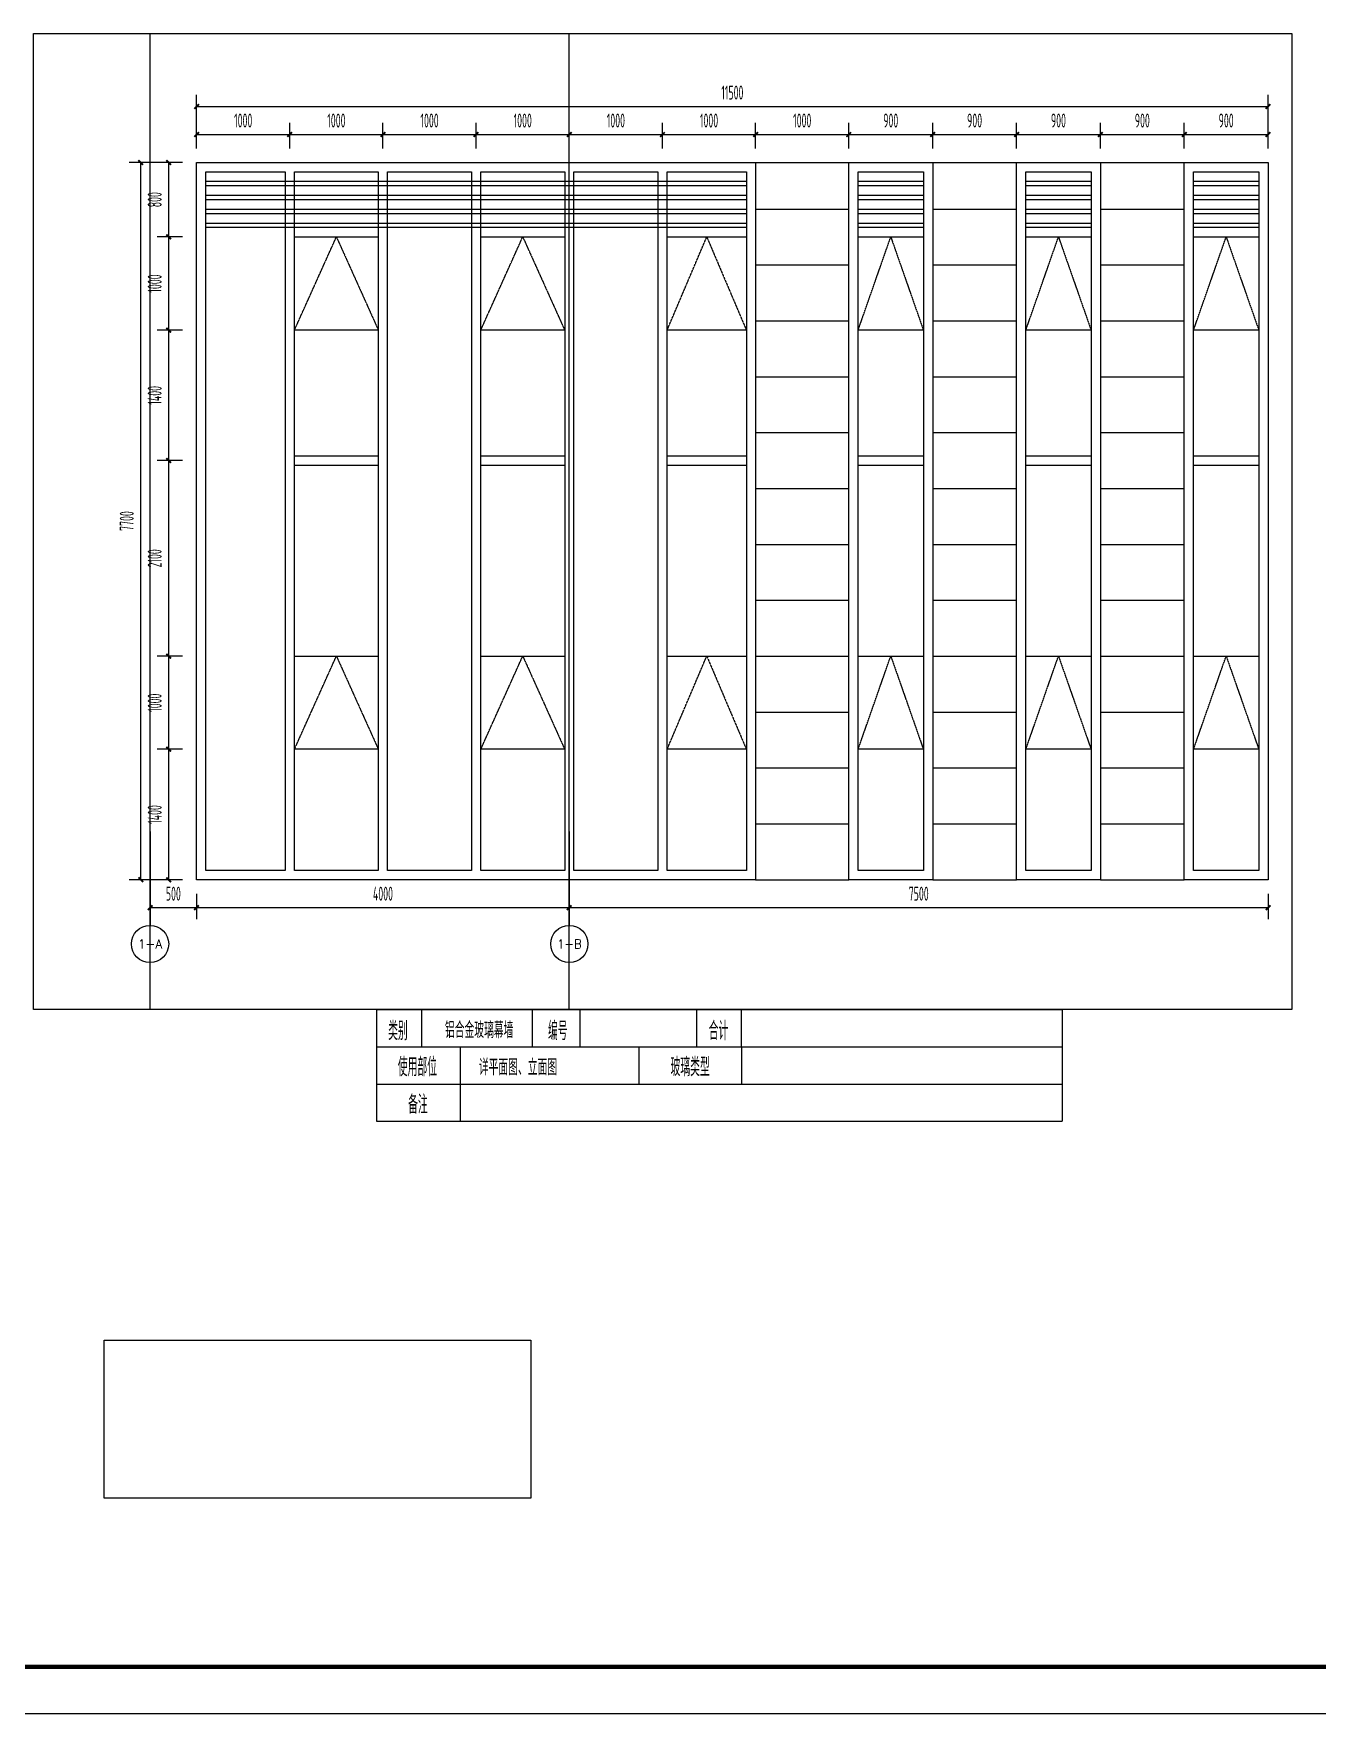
# Model space of a CAD drawing. Header units: millimetres. Extents: x 0 to 84100, y 0 to 29700.
# Drawn here: x 56806 to 70585, y 0 to 18033 of the extents above; entities that cross this region are included whole.
import ezdxf
from ezdxf.enums import TextEntityAlignment as Align

# ---------------------------------------------------------------- set-up
doc = ezdxf.new("R2010")
doc.units = ezdxf.units.MM
doc.linetypes.add('DASH', pattern=[0.35, 0.25, -0.1])
doc.linetypes.add('DOTE', pattern=[2.42, 2, -0.2, 0.02, -0.2])
for name, color, linetype in [('A-ANNO-DIMS2', 94, 'Continuous'), ('A-ANNO-SYMB', 3, 'Continuous'), ('A-AXIS', 1, 'Continuous'), ('A-AXIS-DIMS', 3, 'Continuous'), ('A-AXIS-TEXT', 7, 'Continuous'), ('A-DETL-LIN2', 7, 'Continuous'), ('A-ELEV-HATC', 8, 'Continuous'), ('A-TEXT', 7, 'Continuous'), ('A-WALL-PATT', 252, 'Continuous'), ('A-WIN', 4, 'Continuous'), ('LAYER3', 7, 'Continuous'), ('TEXT', 7, 'Continuous'), ('TITLE', 15, 'Continuous')]:
    doc.layers.add(name, color=color, linetype=linetype)
doc.styles.add('_TCH_AXIS', font='COMPLEX', dxfattribs={"bigfont": 'GBCBIG'})
doc.styles.add('DIM_FONT', font='gbxwxt.shx', dxfattribs={"width": 0.6, "bigfont": 'gbhzfs.shx'})
doc.styles.add('DIM_FONT_T3', font='gbxwxt.shx', dxfattribs={"width": 0.6, "bigfont": 'gbhzfs.shx'})
doc.styles.add('GBstyle', font='gbxwxt.shx', dxfattribs={"width": 0.7, "bigfont": 'gbhzfs.shx'})
doc.dimstyles.new('DIMN50', dxfattribs={"dimscale": 0.5, "dimtxt": 300, "dimasz": 100, "dimexe": 250, "dimexo": 300, "dimgap": 150, "dimtad": 1, "dimdec": 0, "dimzin": 0, "dimdsep": 46, "dimtxsty": 'DIM_FONT', "dimblk": 'ARCHTICK', "dimcen": 0.09, "dimclrt": 7, "dimazin": 2, "dimtfac": 1, "dimtdec": 0, "dimtix": 1, "dimtmove": 2, "dimatfit": 3, "dimfxl": 1, "dimtolj": 1, "dimtzin": 0, "dimarcsym": 0})
doc.dimstyles.new('DIMN50$TCH&&50', dxfattribs={"dimtxt": 150, "dimasz": 50, "dimexe": 125, "dimexo": 150, "dimgap": 75, "dimtad": 1, "dimdec": 0, "dimzin": 0, "dimdsep": 46, "dimtxsty": 'DIM_FONT_T3', "dimblk": 'ARCHTICK', "dimcen": 0.09, "dimclrt": 7, "dimazin": 2, "dimtfac": 1, "dimtdec": 0, "dimtix": 1, "dimtmove": 2, "dimatfit": 3, "dimfxl": 1, "dimtolj": 1, "dimtzin": 0, "dimarcsym": 0})

# ---------------------------------------------------------------- blocks, each defined once
blk = doc.blocks.new('_ArchTick')
at = {"color": 0, "linetype": 'ByBlock', "const_width": 0.4}
blk.add_lwpolyline([(-0.5, -0.5), (0.5, 0.5)], dxfattribs=at)
blk = doc.blocks.new('*D243')
at = {"layer": 'A-ANNO-DIMS2', "color": 0, "lineweight": -2, "ltscale": 10, "transparency": 16777216}
for p, q in [((58406, 10350, 0), (58131, 10350, 0)), ((58256, 8950, 0), (58256, 10350, 0)), ((58406, 8950, 0), (58131, 8950, 0))]:
    blk.add_line(p, q, dxfattribs=at)
at = {"layer": 'Defpoints', "color": 0, "ltscale": 10, "transparency": 16777216}
for p in [(58256, 10350, 0), (58556, 10350, 0), (58556, 8950, 0)]:
    blk.add_point(p, dxfattribs=at)
at = {"layer": 'A-ANNO-DIMS2', "color": 0, "lineweight": -2, "ltscale": 10, "transparency": 16777216, "xscale": 50, "yscale": 50, "zscale": 50}
for p, rotation in [((58256, 10350, 0), 90), ((58256, 8950, 0), 270)]:
    blk.add_blockref('_ArchTick', p, dxfattribs=dict(at, rotation=rotation))
at = {"layer": 'A-ANNO-DIMS2', "color": 7, "ltscale": 10, "transparency": 16777216, "insert": (58106, 9650, 0), "char_height": 150, "attachment_point": 5, "rotation": 90, "style": 'DIM_FONT'}
blk.add_mtext('\\A1;1400', dxfattribs=at)
blk = doc.blocks.new('*D244')
at = {"layer": 'A-ANNO-DIMS2', "color": 0, "lineweight": -2, "ltscale": 10, "transparency": 16777216}
for p, q in [((58406, 11350, 0), (58131, 11350, 0)), ((58256, 10350, 0), (58256, 11350, 0)), ((58406, 10350, 0), (58131, 10350, 0))]:
    blk.add_line(p, q, dxfattribs=at)
at = {"layer": 'Defpoints', "color": 0, "ltscale": 10, "transparency": 16777216}
for p in [(58256, 11350, 0), (58556, 11350, 0), (58556, 10350, 0)]:
    blk.add_point(p, dxfattribs=at)
at = {"layer": 'A-ANNO-DIMS2', "color": 0, "lineweight": -2, "ltscale": 10, "transparency": 16777216, "xscale": 50, "yscale": 50, "zscale": 50}
for p, rotation in [((58256, 11350, 0), 90), ((58256, 10350, 0), 270)]:
    blk.add_blockref('_ArchTick', p, dxfattribs=dict(at, rotation=rotation))
at = {"layer": 'A-ANNO-DIMS2', "color": 7, "ltscale": 10, "transparency": 16777216, "insert": (58106, 10850, 0), "char_height": 150, "attachment_point": 5, "rotation": 90, "style": 'DIM_FONT'}
blk.add_mtext('\\A1;1000', dxfattribs=at)
blk = doc.blocks.new('*D245')
at = {"layer": 'A-ANNO-DIMS2', "color": 0, "lineweight": -2, "ltscale": 10, "transparency": 16777216}
for p, q in [((58406, 13450, 0), (58131, 13450, 0)), ((58256, 11350, 0), (58256, 13450, 0)), ((58406, 11350, 0), (58131, 11350, 0))]:
    blk.add_line(p, q, dxfattribs=at)
at = {"layer": 'Defpoints', "color": 0, "ltscale": 10, "transparency": 16777216}
for p in [(58256, 13450, 0), (58556, 13450, 0), (58556, 11350, 0)]:
    blk.add_point(p, dxfattribs=at)
at = {"layer": 'A-ANNO-DIMS2', "color": 0, "lineweight": -2, "ltscale": 10, "transparency": 16777216, "xscale": 50, "yscale": 50, "zscale": 50}
for p, rotation in [((58256, 13450, 0), 90), ((58256, 11350, 0), 270)]:
    blk.add_blockref('_ArchTick', p, dxfattribs=dict(at, rotation=rotation))
at = {"layer": 'A-ANNO-DIMS2', "color": 7, "ltscale": 10, "transparency": 16777216, "insert": (58106, 12400, 0), "char_height": 150, "attachment_point": 5, "rotation": 90, "style": 'DIM_FONT'}
blk.add_mtext('\\A1;2100', dxfattribs=at)
blk = doc.blocks.new('*D246')
at = {"layer": 'A-ANNO-DIMS2', "color": 0, "lineweight": -2, "ltscale": 10, "transparency": 16777216}
for p, q in [((58406, 14850, 0), (58131, 14850, 0)), ((58256, 13450, 0), (58256, 14850, 0)), ((58406, 13450, 0), (58131, 13450, 0))]:
    blk.add_line(p, q, dxfattribs=at)
at = {"layer": 'Defpoints', "color": 0, "ltscale": 10, "transparency": 16777216}
for p in [(58256, 14850, 0), (58556, 14850, 0), (58556, 13450, 0)]:
    blk.add_point(p, dxfattribs=at)
at = {"layer": 'A-ANNO-DIMS2', "color": 0, "lineweight": -2, "ltscale": 10, "transparency": 16777216, "xscale": 50, "yscale": 50, "zscale": 50}
for p, rotation in [((58256, 14850, 0), 90), ((58256, 13450, 0), 270)]:
    blk.add_blockref('_ArchTick', p, dxfattribs=dict(at, rotation=rotation))
at = {"layer": 'A-ANNO-DIMS2', "color": 7, "ltscale": 10, "transparency": 16777216, "insert": (58106, 14150, 0), "char_height": 150, "attachment_point": 5, "rotation": 90, "style": 'DIM_FONT'}
blk.add_mtext('\\A1;1400', dxfattribs=at)
blk = doc.blocks.new('*D247')
at = {"layer": 'A-ANNO-DIMS2', "color": 0, "lineweight": -2, "ltscale": 10, "transparency": 16777216}
for p, q in [((58406, 15850, 0), (58131, 15850, 0)), ((58256, 14850, 0), (58256, 15850, 0)), ((58406, 14850, 0), (58131, 14850, 0))]:
    blk.add_line(p, q, dxfattribs=at)
at = {"layer": 'Defpoints', "color": 0, "ltscale": 10, "transparency": 16777216}
for p in [(58256, 15850, 0), (58556, 15850, 0), (58556, 14850, 0)]:
    blk.add_point(p, dxfattribs=at)
at = {"layer": 'A-ANNO-DIMS2', "color": 0, "lineweight": -2, "ltscale": 10, "transparency": 16777216, "xscale": 50, "yscale": 50, "zscale": 50}
for p, rotation in [((58256, 15850, 0), 90), ((58256, 14850, 0), 270)]:
    blk.add_blockref('_ArchTick', p, dxfattribs=dict(at, rotation=rotation))
at = {"layer": 'A-ANNO-DIMS2', "color": 7, "ltscale": 10, "transparency": 16777216, "insert": (58106, 15350, 0), "char_height": 150, "attachment_point": 5, "rotation": 90, "style": 'DIM_FONT'}
blk.add_mtext('\\A1;1000', dxfattribs=at)
blk = doc.blocks.new('*D248')
at = {"layer": 'A-ANNO-DIMS2', "color": 0, "lineweight": -2, "ltscale": 10, "transparency": 16777216}
for p, q in [((58406, 16650, 0), (58131, 16650, 0)), ((58256, 15850, 0), (58256, 16650, 0)), ((58406, 15850, 0), (58131, 15850, 0))]:
    blk.add_line(p, q, dxfattribs=at)
at = {"layer": 'Defpoints', "color": 0, "ltscale": 10, "transparency": 16777216}
for p in [(58256, 16650, 0), (58556, 16650, 0), (58556, 15850, 0)]:
    blk.add_point(p, dxfattribs=at)
at = {"layer": 'A-ANNO-DIMS2', "color": 0, "lineweight": -2, "ltscale": 10, "transparency": 16777216, "xscale": 50, "yscale": 50, "zscale": 50}
for p, rotation in [((58256, 16650, 0), 90), ((58256, 15850, 0), 270)]:
    blk.add_blockref('_ArchTick', p, dxfattribs=dict(at, rotation=rotation))
at = {"layer": 'A-ANNO-DIMS2', "color": 7, "ltscale": 10, "transparency": 16777216, "insert": (58106, 16250, 0), "char_height": 150, "attachment_point": 5, "rotation": 90, "style": 'DIM_FONT'}
blk.add_mtext('\\A1;800', dxfattribs=at)
blk = doc.blocks.new('*D249')
at = {"layer": 'A-ANNO-DIMS2', "color": 0, "lineweight": -2, "ltscale": 10, "transparency": 16777216}
for p, q in [((58406, 16650, 0), (57831, 16650, 0)), ((57956, 8950, 0), (57956, 16650, 0)), ((58406, 8950, 0), (57831, 8950, 0))]:
    blk.add_line(p, q, dxfattribs=at)
at = {"layer": 'Defpoints', "color": 0, "ltscale": 10, "transparency": 16777216}
for p in [(57956, 16650, 0), (58556, 16650, 0), (58556, 8950, 0)]:
    blk.add_point(p, dxfattribs=at)
at = {"layer": 'A-ANNO-DIMS2', "color": 0, "lineweight": -2, "ltscale": 10, "transparency": 16777216, "xscale": 50, "yscale": 50, "zscale": 50}
for p, rotation in [((57956, 16650, 0), 90), ((57956, 8950, 0), 270)]:
    blk.add_blockref('_ArchTick', p, dxfattribs=dict(at, rotation=rotation))
at = {"layer": 'A-ANNO-DIMS2', "color": 7, "ltscale": 10, "transparency": 16777216, "insert": (57806, 12800, 0), "char_height": 150, "attachment_point": 5, "rotation": 90, "style": 'DIM_FONT'}
blk.add_mtext('\\A1;7700', dxfattribs=at)
blk = doc.blocks.new('*D250')
at = {"layer": 'A-ANNO-DIMS2', "color": 0, "lineweight": -2, "ltscale": 10, "transparency": 16777216}
for p, q in [((58556, 16800, 0), (58556, 17075, 0)), ((59556, 16800, 0), (59556, 17075, 0)), ((58556, 16950, 0), (59556, 16950, 0))]:
    blk.add_line(p, q, dxfattribs=at)
at = {"layer": 'Defpoints', "color": 0, "ltscale": 10, "transparency": 16777216}
for p in [(59556, 16950, 0), (58556, 16650, 0), (59556, 16650, 0)]:
    blk.add_point(p, dxfattribs=at)
at = {"layer": 'A-ANNO-DIMS2', "color": 0, "lineweight": -2, "ltscale": 10, "transparency": 16777216, "xscale": 50, "yscale": 50, "zscale": 50, "rotation": 180}
blk.add_blockref('_ArchTick', (58556, 16950, 0), dxfattribs=at)
at = {"layer": 'A-ANNO-DIMS2', "color": 0, "lineweight": -2, "ltscale": 10, "transparency": 16777216, "xscale": 50, "yscale": 50, "zscale": 50}
blk.add_blockref('_ArchTick', (59556, 16950, 0), dxfattribs=at)
at = {"layer": 'A-ANNO-DIMS2', "color": 7, "ltscale": 10, "transparency": 16777216, "insert": (59056, 17100, 0), "char_height": 150, "attachment_point": 5, "style": 'DIM_FONT'}
blk.add_mtext('\\A1;1000', dxfattribs=at)
blk = doc.blocks.new('*D251')
at = {"layer": 'A-ANNO-DIMS2', "color": 0, "lineweight": -2, "ltscale": 10, "transparency": 16777216}
for p, q in [((59556, 16800, 0), (59556, 17075, 0)), ((60556, 16800, 0), (60556, 17075, 0)), ((59556, 16950, 0), (60556, 16950, 0))]:
    blk.add_line(p, q, dxfattribs=at)
at = {"layer": 'Defpoints', "color": 0, "ltscale": 10, "transparency": 16777216}
for p in [(60556, 16950, 0), (59556, 16650, 0), (60556, 16650, 0)]:
    blk.add_point(p, dxfattribs=at)
at = {"layer": 'A-ANNO-DIMS2', "color": 0, "lineweight": -2, "ltscale": 10, "transparency": 16777216, "xscale": 50, "yscale": 50, "zscale": 50, "rotation": 180}
blk.add_blockref('_ArchTick', (59556, 16950, 0), dxfattribs=at)
at = {"layer": 'A-ANNO-DIMS2', "color": 0, "lineweight": -2, "ltscale": 10, "transparency": 16777216, "xscale": 50, "yscale": 50, "zscale": 50}
blk.add_blockref('_ArchTick', (60556, 16950, 0), dxfattribs=at)
at = {"layer": 'A-ANNO-DIMS2', "color": 7, "ltscale": 10, "transparency": 16777216, "insert": (60056, 17100, 0), "char_height": 150, "attachment_point": 5, "style": 'DIM_FONT'}
blk.add_mtext('\\A1;1000', dxfattribs=at)
blk = doc.blocks.new('*D252')
at = {"layer": 'A-ANNO-DIMS2', "color": 0, "lineweight": -2, "ltscale": 10, "transparency": 16777216}
for p, q in [((60556, 16800, 0), (60556, 17075, 0)), ((61556, 16800, 0), (61556, 17075, 0)), ((60556, 16950, 0), (61556, 16950, 0))]:
    blk.add_line(p, q, dxfattribs=at)
at = {"layer": 'Defpoints', "color": 0, "ltscale": 10, "transparency": 16777216}
for p in [(61556, 16950, 0), (60556, 16650, 0), (61556, 16650, 0)]:
    blk.add_point(p, dxfattribs=at)
at = {"layer": 'A-ANNO-DIMS2', "color": 0, "lineweight": -2, "ltscale": 10, "transparency": 16777216, "xscale": 50, "yscale": 50, "zscale": 50, "rotation": 180}
blk.add_blockref('_ArchTick', (60556, 16950, 0), dxfattribs=at)
at = {"layer": 'A-ANNO-DIMS2', "color": 0, "lineweight": -2, "ltscale": 10, "transparency": 16777216, "xscale": 50, "yscale": 50, "zscale": 50}
blk.add_blockref('_ArchTick', (61556, 16950, 0), dxfattribs=at)
at = {"layer": 'A-ANNO-DIMS2', "color": 7, "ltscale": 10, "transparency": 16777216, "insert": (61056, 17100, 0), "char_height": 150, "attachment_point": 5, "style": 'DIM_FONT'}
blk.add_mtext('\\A1;1000', dxfattribs=at)
blk = doc.blocks.new('*D253')
at = {"layer": 'A-ANNO-DIMS2', "color": 0, "lineweight": -2, "ltscale": 10, "transparency": 16777216}
for p, q in [((61556, 16800, 0), (61556, 17075, 0)), ((62556, 16800, 0), (62556, 17075, 0)), ((61556, 16950, 0), (62556, 16950, 0))]:
    blk.add_line(p, q, dxfattribs=at)
at = {"layer": 'Defpoints', "color": 0, "ltscale": 10, "transparency": 16777216}
for p in [(62556, 16950, 0), (61556, 16650, 0), (62556, 16650, 0)]:
    blk.add_point(p, dxfattribs=at)
at = {"layer": 'A-ANNO-DIMS2', "color": 0, "lineweight": -2, "ltscale": 10, "transparency": 16777216, "xscale": 50, "yscale": 50, "zscale": 50, "rotation": 180}
blk.add_blockref('_ArchTick', (61556, 16950, 0), dxfattribs=at)
at = {"layer": 'A-ANNO-DIMS2', "color": 0, "lineweight": -2, "ltscale": 10, "transparency": 16777216, "xscale": 50, "yscale": 50, "zscale": 50}
blk.add_blockref('_ArchTick', (62556, 16950, 0), dxfattribs=at)
at = {"layer": 'A-ANNO-DIMS2', "color": 7, "ltscale": 10, "transparency": 16777216, "insert": (62056, 17100, 0), "char_height": 150, "attachment_point": 5, "style": 'DIM_FONT'}
blk.add_mtext('\\A1;1000', dxfattribs=at)
blk = doc.blocks.new('*D254')
at = {"layer": 'A-ANNO-DIMS2', "color": 0, "lineweight": -2, "ltscale": 10, "transparency": 16777216}
for p, q in [((62556, 16800, 0), (62556, 17075, 0)), ((63556, 16800, 0), (63556, 17075, 0)), ((62556, 16950, 0), (63556, 16950, 0))]:
    blk.add_line(p, q, dxfattribs=at)
at = {"layer": 'Defpoints', "color": 0, "ltscale": 10, "transparency": 16777216}
for p in [(63556, 16950, 0), (62556, 16650, 0), (63556, 16650, 0)]:
    blk.add_point(p, dxfattribs=at)
at = {"layer": 'A-ANNO-DIMS2', "color": 0, "lineweight": -2, "ltscale": 10, "transparency": 16777216, "xscale": 50, "yscale": 50, "zscale": 50, "rotation": 180}
blk.add_blockref('_ArchTick', (62556, 16950, 0), dxfattribs=at)
at = {"layer": 'A-ANNO-DIMS2', "color": 0, "lineweight": -2, "ltscale": 10, "transparency": 16777216, "xscale": 50, "yscale": 50, "zscale": 50}
blk.add_blockref('_ArchTick', (63556, 16950, 0), dxfattribs=at)
at = {"layer": 'A-ANNO-DIMS2', "color": 7, "ltscale": 10, "transparency": 16777216, "insert": (63056, 17100, 0), "char_height": 150, "attachment_point": 5, "style": 'DIM_FONT'}
blk.add_mtext('\\A1;1000', dxfattribs=at)
blk = doc.blocks.new('*D255')
at = {"layer": 'A-ANNO-DIMS2', "color": 0, "lineweight": -2, "ltscale": 10, "transparency": 16777216}
for p, q in [((63556, 16800, 0), (63556, 17075, 0)), ((64556, 16800, 0), (64556, 17075, 0)), ((63556, 16950, 0), (64556, 16950, 0))]:
    blk.add_line(p, q, dxfattribs=at)
at = {"layer": 'Defpoints', "color": 0, "ltscale": 10, "transparency": 16777216}
for p in [(64556, 16950, 0), (63556, 16650, 0), (64556, 16650, 0)]:
    blk.add_point(p, dxfattribs=at)
at = {"layer": 'A-ANNO-DIMS2', "color": 0, "lineweight": -2, "ltscale": 10, "transparency": 16777216, "xscale": 50, "yscale": 50, "zscale": 50, "rotation": 180}
blk.add_blockref('_ArchTick', (63556, 16950, 0), dxfattribs=at)
at = {"layer": 'A-ANNO-DIMS2', "color": 0, "lineweight": -2, "ltscale": 10, "transparency": 16777216, "xscale": 50, "yscale": 50, "zscale": 50}
blk.add_blockref('_ArchTick', (64556, 16950, 0), dxfattribs=at)
at = {"layer": 'A-ANNO-DIMS2', "color": 7, "ltscale": 10, "transparency": 16777216, "insert": (64056, 17100, 0), "char_height": 150, "attachment_point": 5, "style": 'DIM_FONT'}
blk.add_mtext('\\A1;1000', dxfattribs=at)
blk = doc.blocks.new('*D256')
at = {"layer": 'A-ANNO-DIMS2', "color": 0, "lineweight": -2, "ltscale": 10, "transparency": 16777216}
for p, q in [((64556, 16800, 0), (64556, 17075, 0)), ((65556, 16800, 0), (65556, 17075, 0)), ((64556, 16950, 0), (65556, 16950, 0))]:
    blk.add_line(p, q, dxfattribs=at)
at = {"layer": 'Defpoints', "color": 0, "ltscale": 10, "transparency": 16777216}
for p in [(65556, 16950, 0), (64556, 16650, 0), (65556, 16650, 0)]:
    blk.add_point(p, dxfattribs=at)
at = {"layer": 'A-ANNO-DIMS2', "color": 0, "lineweight": -2, "ltscale": 10, "transparency": 16777216, "xscale": 50, "yscale": 50, "zscale": 50, "rotation": 180}
blk.add_blockref('_ArchTick', (64556, 16950, 0), dxfattribs=at)
at = {"layer": 'A-ANNO-DIMS2', "color": 0, "lineweight": -2, "ltscale": 10, "transparency": 16777216, "xscale": 50, "yscale": 50, "zscale": 50}
blk.add_blockref('_ArchTick', (65556, 16950, 0), dxfattribs=at)
at = {"layer": 'A-ANNO-DIMS2', "color": 7, "ltscale": 10, "transparency": 16777216, "insert": (65056, 17100, 0), "char_height": 150, "attachment_point": 5, "style": 'DIM_FONT'}
blk.add_mtext('\\A1;1000', dxfattribs=at)
blk = doc.blocks.new('*D257')
at = {"layer": 'A-ANNO-DIMS2', "color": 0, "lineweight": -2, "ltscale": 10, "transparency": 16777216}
for p, q in [((65556, 16800, 0), (65556, 17075, 0)), ((66456, 16800, 0), (66456, 17075, 0)), ((65556, 16950, 0), (66456, 16950, 0))]:
    blk.add_line(p, q, dxfattribs=at)
at = {"layer": 'Defpoints', "color": 0, "ltscale": 10, "transparency": 16777216}
for p in [(66456, 16950, 0), (65556, 16650, 0), (66456, 16650, 0)]:
    blk.add_point(p, dxfattribs=at)
at = {"layer": 'A-ANNO-DIMS2', "color": 0, "lineweight": -2, "ltscale": 10, "transparency": 16777216, "xscale": 50, "yscale": 50, "zscale": 50, "rotation": 180}
blk.add_blockref('_ArchTick', (65556, 16950, 0), dxfattribs=at)
at = {"layer": 'A-ANNO-DIMS2', "color": 0, "lineweight": -2, "ltscale": 10, "transparency": 16777216, "xscale": 50, "yscale": 50, "zscale": 50}
blk.add_blockref('_ArchTick', (66456, 16950, 0), dxfattribs=at)
at = {"layer": 'A-ANNO-DIMS2', "color": 7, "ltscale": 10, "transparency": 16777216, "insert": (66006, 17100, 0), "char_height": 150, "attachment_point": 5, "style": 'DIM_FONT'}
blk.add_mtext('\\A1;900', dxfattribs=at)
blk = doc.blocks.new('*D258')
at = {"layer": 'A-ANNO-DIMS2', "color": 0, "lineweight": -2, "ltscale": 10, "transparency": 16777216}
for p, q in [((66456, 16800, 0), (66456, 17075, 0)), ((67356, 16800, 0), (67356, 17075, 0)), ((66456, 16950, 0), (67356, 16950, 0))]:
    blk.add_line(p, q, dxfattribs=at)
at = {"layer": 'Defpoints', "color": 0, "ltscale": 10, "transparency": 16777216}
for p in [(67356, 16950, 0), (66456, 16650, 0), (67356, 16650, 0)]:
    blk.add_point(p, dxfattribs=at)
at = {"layer": 'A-ANNO-DIMS2', "color": 0, "lineweight": -2, "ltscale": 10, "transparency": 16777216, "xscale": 50, "yscale": 50, "zscale": 50, "rotation": 180}
blk.add_blockref('_ArchTick', (66456, 16950, 0), dxfattribs=at)
at = {"layer": 'A-ANNO-DIMS2', "color": 0, "lineweight": -2, "ltscale": 10, "transparency": 16777216, "xscale": 50, "yscale": 50, "zscale": 50}
blk.add_blockref('_ArchTick', (67356, 16950, 0), dxfattribs=at)
at = {"layer": 'A-ANNO-DIMS2', "color": 7, "ltscale": 10, "transparency": 16777216, "insert": (66906, 17100, 0), "char_height": 150, "attachment_point": 5, "style": 'DIM_FONT'}
blk.add_mtext('\\A1;900', dxfattribs=at)
blk = doc.blocks.new('*D259')
at = {"layer": 'A-ANNO-DIMS2', "color": 0, "lineweight": -2, "ltscale": 10, "transparency": 16777216}
for p, q in [((67356, 16800, 0), (67356, 17075, 0)), ((68256, 16800, 0), (68256, 17075, 0)), ((67356, 16950, 0), (68256, 16950, 0))]:
    blk.add_line(p, q, dxfattribs=at)
at = {"layer": 'Defpoints', "color": 0, "ltscale": 10, "transparency": 16777216}
for p in [(68256, 16950, 0), (67356, 16650, 0), (68256, 16650, 0)]:
    blk.add_point(p, dxfattribs=at)
at = {"layer": 'A-ANNO-DIMS2', "color": 0, "lineweight": -2, "ltscale": 10, "transparency": 16777216, "xscale": 50, "yscale": 50, "zscale": 50, "rotation": 180}
blk.add_blockref('_ArchTick', (67356, 16950, 0), dxfattribs=at)
at = {"layer": 'A-ANNO-DIMS2', "color": 0, "lineweight": -2, "ltscale": 10, "transparency": 16777216, "xscale": 50, "yscale": 50, "zscale": 50}
blk.add_blockref('_ArchTick', (68256, 16950, 0), dxfattribs=at)
at = {"layer": 'A-ANNO-DIMS2', "color": 7, "ltscale": 10, "transparency": 16777216, "insert": (67806, 17100, 0), "char_height": 150, "attachment_point": 5, "style": 'DIM_FONT'}
blk.add_mtext('\\A1;900', dxfattribs=at)
blk = doc.blocks.new('*D260')
at = {"layer": 'A-ANNO-DIMS2', "color": 0, "lineweight": -2, "ltscale": 10, "transparency": 16777216}
for p, q in [((68256, 16800, 0), (68256, 17075, 0)), ((69156, 16800, 0), (69156, 17075, 0)), ((68256, 16950, 0), (69156, 16950, 0))]:
    blk.add_line(p, q, dxfattribs=at)
at = {"layer": 'Defpoints', "color": 0, "ltscale": 10, "transparency": 16777216}
for p in [(69156, 16950, 0), (68256, 16650, 0), (69156, 16650, 0)]:
    blk.add_point(p, dxfattribs=at)
at = {"layer": 'A-ANNO-DIMS2', "color": 0, "lineweight": -2, "ltscale": 10, "transparency": 16777216, "xscale": 50, "yscale": 50, "zscale": 50, "rotation": 180}
blk.add_blockref('_ArchTick', (68256, 16950, 0), dxfattribs=at)
at = {"layer": 'A-ANNO-DIMS2', "color": 0, "lineweight": -2, "ltscale": 10, "transparency": 16777216, "xscale": 50, "yscale": 50, "zscale": 50}
blk.add_blockref('_ArchTick', (69156, 16950, 0), dxfattribs=at)
at = {"layer": 'A-ANNO-DIMS2', "color": 7, "ltscale": 10, "transparency": 16777216, "insert": (68706, 17100, 0), "char_height": 150, "attachment_point": 5, "style": 'DIM_FONT'}
blk.add_mtext('\\A1;900', dxfattribs=at)
blk = doc.blocks.new('*D261')
at = {"layer": 'A-ANNO-DIMS2', "color": 0, "lineweight": -2, "ltscale": 10, "transparency": 16777216}
for p, q in [((69156, 16800, 0), (69156, 17075, 0)), ((70056, 16800, 0), (70056, 17075, 0)), ((69156, 16950, 0), (70056, 16950, 0))]:
    blk.add_line(p, q, dxfattribs=at)
at = {"layer": 'Defpoints', "color": 0, "ltscale": 10, "transparency": 16777216}
for p in [(70056, 16950, 0), (69156, 16650, 0), (70056, 16650, 0)]:
    blk.add_point(p, dxfattribs=at)
at = {"layer": 'A-ANNO-DIMS2', "color": 0, "lineweight": -2, "ltscale": 10, "transparency": 16777216, "xscale": 50, "yscale": 50, "zscale": 50, "rotation": 180}
blk.add_blockref('_ArchTick', (69156, 16950, 0), dxfattribs=at)
at = {"layer": 'A-ANNO-DIMS2', "color": 0, "lineweight": -2, "ltscale": 10, "transparency": 16777216, "xscale": 50, "yscale": 50, "zscale": 50}
blk.add_blockref('_ArchTick', (70056, 16950, 0), dxfattribs=at)
at = {"layer": 'A-ANNO-DIMS2', "color": 7, "ltscale": 10, "transparency": 16777216, "insert": (69606, 17100, 0), "char_height": 150, "attachment_point": 5, "style": 'DIM_FONT'}
blk.add_mtext('\\A1;900', dxfattribs=at)
blk = doc.blocks.new('*D262')
at = {"layer": 'A-ANNO-DIMS2', "color": 0, "lineweight": -2, "ltscale": 10, "transparency": 16777216}
for p, q in [((58556, 16800, 0), (58556, 17375, 0)), ((70056, 16800, 0), (70056, 17375, 0)), ((58556, 17250, 0), (70056, 17250, 0))]:
    blk.add_line(p, q, dxfattribs=at)
at = {"layer": 'Defpoints', "color": 0, "ltscale": 10, "transparency": 16777216}
for p in [(70056, 17250, 0), (58556, 16650, 0), (70056, 16650, 0)]:
    blk.add_point(p, dxfattribs=at)
at = {"layer": 'A-ANNO-DIMS2', "color": 0, "lineweight": -2, "ltscale": 10, "transparency": 16777216, "xscale": 50, "yscale": 50, "zscale": 50, "rotation": 180}
blk.add_blockref('_ArchTick', (58556, 17250, 0), dxfattribs=at)
at = {"layer": 'A-ANNO-DIMS2', "color": 0, "lineweight": -2, "ltscale": 10, "transparency": 16777216, "xscale": 50, "yscale": 50, "zscale": 50}
blk.add_blockref('_ArchTick', (70056, 17250, 0), dxfattribs=at)
at = {"layer": 'A-ANNO-DIMS2', "color": 7, "ltscale": 10, "transparency": 16777216, "insert": (64306, 17400, 0), "char_height": 150, "attachment_point": 5, "style": 'DIM_FONT'}
blk.add_mtext('\\A1;11500', dxfattribs=at)
blk = doc.blocks.new('A1')
at = {"layer": 'TITLE'}
for points in [[(0, 0), (0, 59400), (-84100, 59400), (-84100, 0)], [(-81600, 58350), (-950, 58450), (-950, 950), (-81600, 1000)], [(-81600, 58350), (-1050, 58350), (-1050, 1050), (-81600, 1000)]]:
    blk.add_lwpolyline(points, close=True, dxfattribs=at)
at = {"layer": 'TITLE', "const_width": 100}
blk.add_lwpolyline([(-1000, 58400), (-81600, 58350), (-81600, 1000), (-1000, 1000)], close=True, dxfattribs=at)
blk = doc.blocks.new('MQBS')
at = {"layer": 'A-ANNO-SYMB'}
for p, q in [((0, 2400), (14720, 2400)), ((0, 2400), (0, 0)), ((14720, 2400), (14720, 0)), ((0, 0), (14720, 0))]:
    blk.add_line(p, q, dxfattribs=at)
at = {"layer": 'LAYER3'}
for p, q in [((968, 2400), (968, 1600)), ((3350, 1600), (3350, 2400)), ((4373, 1600), (4373, 2400)), ((6874, 1600), (6874, 2400)), ((7833, 1599), (7833, 2400)), ((0, 1600), (14720, 1600)), ((1800, 1600), (1800, 800)), ((5642, 800), (5642, 1600)), ((7833, 1600), (7833, 800)), ((0, 800), (14720, 800)), ((1800, 800), (1800, 0))]:
    blk.add_line(p, q, dxfattribs=at)
at = {"layer": 'A-TEXT', "style": 'GBstyle', "width": 0.6}
for s, p in [('铝合金玻璃幕墙', (2205, 1785)), ('详平面图、立面图', (3037, 985))]:
    blk.add_text(s, height=350, dxfattribs=at).set_placement(p, align=Align.CENTER)
at = {"layer": 'TEXT', "color": 3, "style": 'GBstyle', "width": 0.7}
for s, p in [('类别', (461, 1742)), ('编号', (3893, 1742)), ('合计', (7342, 1742)), ('使用部位', (879, 967)), ('玻璃类型', (6734, 967)), ('备注', (890, 161))]:
    blk.add_text(s, height=400, dxfattribs=at).set_placement(p, align=Align.CENTER)
blk = doc.blocks.new('*D383')
at = {"layer": 'A-ANNO-DIMS2', "color": 0, "lineweight": -2, "ltscale": 10, "transparency": 16777216}
for p, q in [((58056, 8800), (58056, 8525)), ((58556, 8800), (58556, 8525)), ((58056, 8650), (58556, 8650))]:
    blk.add_line(p, q, dxfattribs=at)
at = {"layer": 'Defpoints', "color": 0, "ltscale": 10, "transparency": 16777216}
for p in [(58056, 8950), (58556, 8950), (58556, 8650)]:
    blk.add_point(p, dxfattribs=at)
at = {"layer": 'A-ANNO-DIMS2', "color": 0, "lineweight": -2, "ltscale": 10, "transparency": 16777216, "xscale": 50, "yscale": 50, "zscale": 50, "rotation": 180}
blk.add_blockref('_ArchTick', (58056, 8650), dxfattribs=at)
at = {"layer": 'A-ANNO-DIMS2', "color": 0, "lineweight": -2, "ltscale": 10, "transparency": 16777216, "xscale": 50, "yscale": 50, "zscale": 50}
blk.add_blockref('_ArchTick', (58556, 8650), dxfattribs=at)
at = {"layer": 'A-ANNO-DIMS2', "color": 7, "ltscale": 10, "transparency": 16777216, "insert": (58306, 8800), "char_height": 150, "attachment_point": 5, "style": 'DIM_FONT_T3'}
blk.add_mtext('\\A1;500', dxfattribs=at)
blk = doc.blocks.new('*D384')
at = {"layer": 'A-ANNO-DIMS2', "color": 0, "lineweight": -2, "ltscale": 10, "transparency": 16777216}
for p, q in [((58556, 8800), (58556, 8525)), ((62556, 8800), (62556, 8525)), ((58556, 8650), (62556, 8650))]:
    blk.add_line(p, q, dxfattribs=at)
at = {"layer": 'Defpoints', "color": 0, "ltscale": 10, "transparency": 16777216}
for p in [(58556, 8950), (62556, 8950), (62556, 8650)]:
    blk.add_point(p, dxfattribs=at)
at = {"layer": 'A-ANNO-DIMS2', "color": 0, "lineweight": -2, "ltscale": 10, "transparency": 16777216, "xscale": 50, "yscale": 50, "zscale": 50, "rotation": 180}
blk.add_blockref('_ArchTick', (58556, 8650), dxfattribs=at)
at = {"layer": 'A-ANNO-DIMS2', "color": 0, "lineweight": -2, "ltscale": 10, "transparency": 16777216, "xscale": 50, "yscale": 50, "zscale": 50}
blk.add_blockref('_ArchTick', (62556, 8650), dxfattribs=at)
at = {"layer": 'A-ANNO-DIMS2', "color": 7, "ltscale": 10, "transparency": 16777216, "insert": (60556, 8800), "char_height": 150, "attachment_point": 5, "style": 'DIM_FONT_T3'}
blk.add_mtext('\\A1;4000', dxfattribs=at)
blk = doc.blocks.new('*D385')
at = {"layer": 'A-ANNO-DIMS2', "color": 0, "lineweight": -2, "ltscale": 10, "transparency": 16777216}
for p, q in [((62556, 8800), (62556, 8525)), ((70056, 8800), (70056, 8525)), ((62556, 8650), (70056, 8650))]:
    blk.add_line(p, q, dxfattribs=at)
at = {"layer": 'Defpoints', "color": 0, "ltscale": 10, "transparency": 16777216}
for p in [(62556, 8950), (70056, 8950), (70056, 8650)]:
    blk.add_point(p, dxfattribs=at)
at = {"layer": 'A-ANNO-DIMS2', "color": 0, "lineweight": -2, "ltscale": 10, "transparency": 16777216, "xscale": 50, "yscale": 50, "zscale": 50, "rotation": 180}
blk.add_blockref('_ArchTick', (62556, 8650), dxfattribs=at)
at = {"layer": 'A-ANNO-DIMS2', "color": 0, "lineweight": -2, "ltscale": 10, "transparency": 16777216, "xscale": 50, "yscale": 50, "zscale": 50}
blk.add_blockref('_ArchTick', (70056, 8650), dxfattribs=at)
at = {"layer": 'A-ANNO-DIMS2', "color": 7, "ltscale": 10, "transparency": 16777216, "insert": (66306, 8800), "char_height": 150, "attachment_point": 5, "style": 'DIM_FONT_T3'}
blk.add_mtext('\\A1;7500', dxfattribs=at)

msp = doc.modelspace()

# ---------------------------------------------------------------- linework, layer by layer
msp.add_lwpolyline([(57565.1, 4005.1), (62143.3, 4005.1), (62143.3, 2310.6), (57565.1, 2310.6)], close=True)
at = {"layer": 'A-AXIS', "linetype": 'DOTE', "ltscale": 5}
for p, q in [((58056.2, 7556.2, 0), (58056.2, 18033.3, 0)), ((62556.2, 7556.2, 0), (62556.2, 18033.3, 0))]:
    msp.add_line(p, q, dxfattribs=at)
at = {"layer": 'A-AXIS-DIMS'}
for p, q in [((58056.2, 9469.3, 0), (58056.2, 8460.2, 0)), ((62556.2, 9469.3, 0), (62556.2, 8460.2, 0))]:
    msp.add_line(p, q, dxfattribs=at)
for centre in [(58056.2, 8260.2), (62556.2, 8260.2)]:
    msp.add_circle(centre, 200, dxfattribs=at)
at = {"layer": 'A-DETL-LIN2', "elevation": 0}
msp.add_lwpolyline([(56806.2, 18033.3), (70312.4, 18033.3), (70312.4, 7556.2), (56806.2, 7556.2)], close=True, dxfattribs=at)
at = {"layer": 'A-ELEV-HATC'}
for p, q in [((64556.2, 16650, 0), (65556.2, 16650, 0)), ((66456.2, 16650, 0), (67356.2, 16650, 0)), ((68256.2, 16650, 0), (69156.2, 16650, 0)), ((64556.2, 16150, 0), (65556.2, 16150, 0)), ((66456.2, 16150, 0), (67356.2, 16150, 0)), ((68256.2, 16150, 0), (69156.2, 16150, 0)), ((64556.2, 15550, 0), (65556.2, 15550, 0)), ((66456.2, 15550, 0), (67356.2, 15550, 0)), ((68256.2, 15550, 0), (69156.2, 15550, 0)), ((64556.2, 14950, 0), (65556.2, 14950, 0)), ((66456.2, 14950, 0), (67356.2, 14950, 0)), ((68256.2, 14950, 0), (69156.2, 14950, 0)), ((64556.2, 14350, 0), (65556.2, 14350, 0)), ((66456.2, 14350, 0), (67356.2, 14350, 0)), ((68256.2, 14350, 0), (69156.2, 14350, 0)), ((64556.2, 13750, 0), (65556.2, 13750, 0)), ((66456.2, 13750, 0), (67356.2, 13750, 0)), ((68256.2, 13750, 0), (69156.2, 13750, 0)), ((64556.2, 13150, 0), (65556.2, 13150, 0)), ((66456.2, 13150, 0), (67356.2, 13150, 0)), ((68256.2, 13150, 0), (69156.2, 13150, 0)), ((64556.2, 12550, 0), (65556.2, 12550, 0)), ((66456.2, 12550, 0), (67356.2, 12550, 0)), ((68256.2, 12550, 0), (69156.2, 12550, 0)), ((64556.2, 11950, 0), (65556.2, 11950, 0)), ((66456.2, 11950, 0), (67356.2, 11950, 0)), ((68256.2, 11950, 0), (69156.2, 11950, 0)), ((64556.2, 11350, 0), (65556.2, 11350, 0)), ((66456.2, 11350, 0), (67356.2, 11350, 0)), ((68256.2, 11350, 0), (69156.2, 11350, 0)), ((64556.2, 10750, 0), (65556.2, 10750, 0)), ((66456.2, 10750, 0), (67356.2, 10750, 0)), ((68256.2, 10750, 0), (69156.2, 10750, 0)), ((64556.2, 10150, 0), (65556.2, 10150, 0)), ((66456.2, 10150, 0), (67356.2, 10150, 0)), ((68256.2, 10150, 0), (69156.2, 10150, 0)), ((64556.2, 9550, 0), (65556.2, 9550, 0)), ((66456.2, 9550, 0), (67356.2, 9550, 0)), ((68256.2, 9550, 0), (69156.2, 9550, 0)), ((64556.2, 8950, 0), (65556.2, 8950, 0)), ((66456.2, 8950, 0), (67356.2, 8950, 0)), ((68256.2, 8950, 0), (69156.2, 8950, 0))]:
    msp.add_line(p, q, dxfattribs=at)
at = {"layer": 'A-WIN'}
for p, q in [((59606.2, 13500, 0), (60506.2, 13500, 0)), ((59606.2, 13400, 0), (60506.2, 13400, 0)), ((61606.2, 13500, 0), (62506.2, 13500, 0)), ((61606.2, 13400, 0), (62506.2, 13400, 0)), ((63606.2, 13500, 0), (64456.2, 13500, 0)), ((63606.2, 13400, 0), (64456.2, 13400, 0)), ((65656.2, 13500, 0), (66356.2, 13500, 0)), ((65656.2, 13400, 0), (66356.2, 13400, 0)), ((67456.2, 13500, 0), (68156.2, 13500, 0)), ((67456.2, 13400, 0), (68156.2, 13400, 0)), ((69256.2, 13500, 0), (69956.2, 13500, 0)), ((69256.2, 13400, 0), (69956.2, 13400, 0))]:
    msp.add_line(p, q, dxfattribs=at)
at = {"layer": 'A-WIN', "elevation": 0}
for points in [[(58556.2, 16650), (64556.2, 16650), (64556.2, 8950), (58556.2, 8950)], [(65556.2, 16650), (66456.2, 16650), (66456.2, 8950), (65556.2, 8950)], [(67356.2, 16650), (68256.2, 16650), (68256.2, 8950), (67356.2, 8950)], [(69156.2, 16650), (70056.2, 16650), (70056.2, 8950), (69156.2, 8950)], [(58656.2, 16550), (59506.2, 16550), (59506.2, 9050), (58656.2, 9050)], [(58656.2, 16450), (64456.2, 16450), (64456.2, 16400), (58656.2, 16400)], [(59606.2, 16550), (60506.2, 16550), (60506.2, 9050), (59606.2, 9050)], [(60606.2, 16550), (61506.2, 16550), (61506.2, 9050), (60606.2, 9050)], [(61606.2, 16550), (62506.2, 16550), (62506.2, 9050), (61606.2, 9050)], [(62606.2, 16550), (63506.2, 16550), (63506.2, 9050), (62606.2, 9050)], [(63606.2, 16550), (64456.2, 16550), (64456.2, 9050), (63606.2, 9050)], [(65656.2, 16550), (66356.2, 16550), (66356.2, 9050), (65656.2, 9050)], [(65656.2, 16450), (66356.2, 16450), (66356.2, 16400), (65656.2, 16400)], [(67456.2, 16550), (68156.2, 16550), (68156.2, 9050), (67456.2, 9050)], [(67456.2, 16450), (68156.2, 16450), (68156.2, 16400), (67456.2, 16400)], [(69256.2, 16550), (69956.2, 16550), (69956.2, 9050), (69256.2, 9050)], [(69256.2, 16450), (69956.2, 16450), (69956.2, 16400), (69256.2, 16400)], [(58656.2, 16300), (64456.2, 16300), (64456.2, 16250), (58656.2, 16250)], [(65656.2, 16300), (66356.2, 16300), (66356.2, 16250), (65656.2, 16250)], [(67456.2, 16300), (68156.2, 16300), (68156.2, 16250), (67456.2, 16250)], [(69256.2, 16300), (69956.2, 16300), (69956.2, 16250), (69256.2, 16250)], [(58656.2, 16150), (64456.2, 16150), (64456.2, 16100), (58656.2, 16100)], [(65656.2, 16150), (66356.2, 16150), (66356.2, 16100), (65656.2, 16100)], [(67456.2, 16150), (68156.2, 16150), (68156.2, 16100), (67456.2, 16100)], [(69256.2, 16150), (69956.2, 16150), (69956.2, 16100), (69256.2, 16100)], [(58656.2, 16000), (64456.2, 16000), (64456.2, 15950), (58656.2, 15950)], [(65656.2, 16000), (66356.2, 16000), (66356.2, 15950), (65656.2, 15950)], [(67456.2, 16000), (68156.2, 16000), (68156.2, 15950), (67456.2, 15950)], [(69256.2, 16000), (69956.2, 16000), (69956.2, 15950), (69256.2, 15950)], [(59606.2, 15850), (60506.2, 15850), (60506.2, 14850), (59606.2, 14850)], [(61606.2, 15850), (62506.2, 15850), (62506.2, 14850), (61606.2, 14850)], [(63606.2, 15850), (64456.2, 15850), (64456.2, 14850), (63606.2, 14850)], [(65656.2, 15850), (66356.2, 15850), (66356.2, 14850), (65656.2, 14850)], [(67456.2, 15850), (68156.2, 15850), (68156.2, 14850), (67456.2, 14850)], [(69256.2, 15850), (69956.2, 15850), (69956.2, 14850), (69256.2, 14850)], [(59606.2, 11350), (60506.2, 11350), (60506.2, 10350), (59606.2, 10350)], [(61606.2, 11350), (62506.2, 11350), (62506.2, 10350), (61606.2, 10350)], [(63606.2, 11350), (64456.2, 11350), (64456.2, 10350), (63606.2, 10350)], [(65656.2, 11350), (66356.2, 11350), (66356.2, 10350), (65656.2, 10350)], [(67456.2, 11350), (68156.2, 11350), (68156.2, 10350), (67456.2, 10350)], [(69256.2, 11350), (69956.2, 11350), (69956.2, 10350), (69256.2, 10350)]]:
    msp.add_lwpolyline(points, close=True, dxfattribs=at)
at = {"layer": 'A-WIN', "linetype": 'DASH', "elevation": 0}
for points in [[(59606.2, 14850), (60056.2, 15850), (60506.2, 14850)], [(61606.2, 14850), (62056.2, 15850), (62506.2, 14850)], [(63606.2, 14850), (64031.2, 15850), (64456.2, 14850)], [(65656.2, 14850), (66006.2, 15850), (66356.2, 14850)], [(67456.2, 14850), (67806.2, 15850), (68156.2, 14850)], [(69256.2, 14850), (69606.2, 15850), (69956.2, 14850)], [(59606.2, 10350), (60056.2, 11350), (60506.2, 10350)], [(61606.2, 10350), (62056.2, 11350), (62506.2, 10350)], [(63606.2, 10350), (64031.2, 11350), (64456.2, 10350)], [(65656.2, 10350), (66006.2, 11350), (66356.2, 10350)], [(67456.2, 10350), (67806.2, 11350), (68156.2, 10350)], [(69256.2, 10350), (69606.2, 11350), (69956.2, 10350)]]:
    msp.add_lwpolyline(points, dxfattribs=at)

# ---------------------------------------------------------------- block references
at = {"layer": 'A-WALL-PATT', "xscale": 0.5, "yscale": 0.5, "zscale": 0.5}
msp.add_blockref('MQBS', (60486.2, 6356.2, 0), dxfattribs=at)
at = {"layer": 'TITLE', "xscale": 0.5, "yscale": 0.5, "zscale": 0.5}
msp.add_blockref('A1', (84100, 0), dxfattribs=at)

# ---------------------------------------------------------------- texts
at = {"layer": 'A-AXIS-TEXT', "style": '_TCH_AXIS'}
for s, height, width, p, p2 in [('1-A', 95.32, 0.983051, (57924.6, 8212.6), (58187.8, 8212.6)), ('1-B', 98.31, 0.965517, (62425.1, 8211.1), (62687.3, 8211.1))]:
    msp.add_text(s, height=height, dxfattribs=dict(at, width=width)).set_placement(p, p2, align=Align.FIT)

# ---------------------------------------------------------------- dimensions: what is measured, and where the dimension line sits
at = {"layer": 'A-ANNO-DIMS2', "ltscale": 10}
for p1, p2, distance, picture, middle in [((58556.2, 16650, 0), (70056.2, 16650, 0), 600, '*D262', (64306.2, 17400, 0)), ((58556.2, 16650, 0), (59556.2, 16650, 0), 300, '*D250', (59056.2, 17100, 0)), ((59556.2, 16650, 0), (60556.2, 16650, 0), 300, '*D251', (60056.2, 17100, 0)), ((60556.2, 16650, 0), (61556.2, 16650, 0), 300, '*D252', (61056.2, 17100, 0)), ((61556.2, 16650, 0), (62556.2, 16650, 0), 300, '*D253', (62056.2, 17100, 0)), ((62556.2, 16650, 0), (63556.2, 16650, 0), 300, '*D254', (63056.2, 17100, 0)), ((63556.2, 16650, 0), (64556.2, 16650, 0), 300, '*D255', (64056.2, 17100, 0)), ((64556.2, 16650, 0), (65556.2, 16650, 0), 300, '*D256', (65056.2, 17100, 0)), ((65556.2, 16650, 0), (66456.2, 16650, 0), 300, '*D257', (66006.2, 17100, 0)), ((66456.2, 16650, 0), (67356.2, 16650, 0), 300, '*D258', (66906.2, 17100, 0)), ((67356.2, 16650, 0), (68256.2, 16650, 0), 300, '*D259', (67806.2, 17100, 0)), ((68256.2, 16650, 0), (69156.2, 16650, 0), 300, '*D260', (68706.2, 17100, 0)), ((69156.2, 16650, 0), (70056.2, 16650, 0), 300, '*D261', (69606.2, 17100, 0)), ((58556.2, 8950, 0), (58556.2, 16650, 0), 600, '*D249', (57806.2, 12800, 0)), ((58556.2, 15850, 0), (58556.2, 16650, 0), 300, '*D248', (58106.2, 16250, 0)), ((58556.2, 14850, 0), (58556.2, 15850, 0), 300, '*D247', (58106.2, 15350, 0)), ((58556.2, 13450, 0), (58556.2, 14850, 0), 300, '*D246', (58106.2, 14150, 0)), ((58556.2, 11350, 0), (58556.2, 13450, 0), 300, '*D245', (58106.2, 12400, 0)), ((58556.2, 10350, 0), (58556.2, 11350, 0), 300, '*D244', (58106.2, 10850, 0)), ((58556.2, 8950, 0), (58556.2, 10350, 0), 300, '*D243', (58106.2, 9650, 0))]:
    dim = msp.add_aligned_dim(p1=p1, p2=p2, distance=distance, dimstyle='DIMN50', dxfattribs=at)
    dim.commit()
    dim.dimension.update_dxf_attribs({"geometry": picture, "text_midpoint": middle})
for p1, p2, text, picture, middle in [((58056.2, 8950), (58556.2, 8950), '500', '*D383', (58306.2, 8800)), ((58556.2, 8950), (62556.2, 8950), '4000', '*D384', (60556.2, 8800)), ((62556.2, 8950), (70056.2, 8950), '7500', '*D385', (66306.2, 8800))]:
    dim = msp.add_aligned_dim(p1=p1, p2=p2, distance=-300, text=text, dimstyle='DIMN50$TCH&&50', dxfattribs=at)
    dim.commit()
    dim.dimension.update_dxf_attribs({"geometry": picture, "text_midpoint": middle})

doc.saveas('drawing.dxf')
